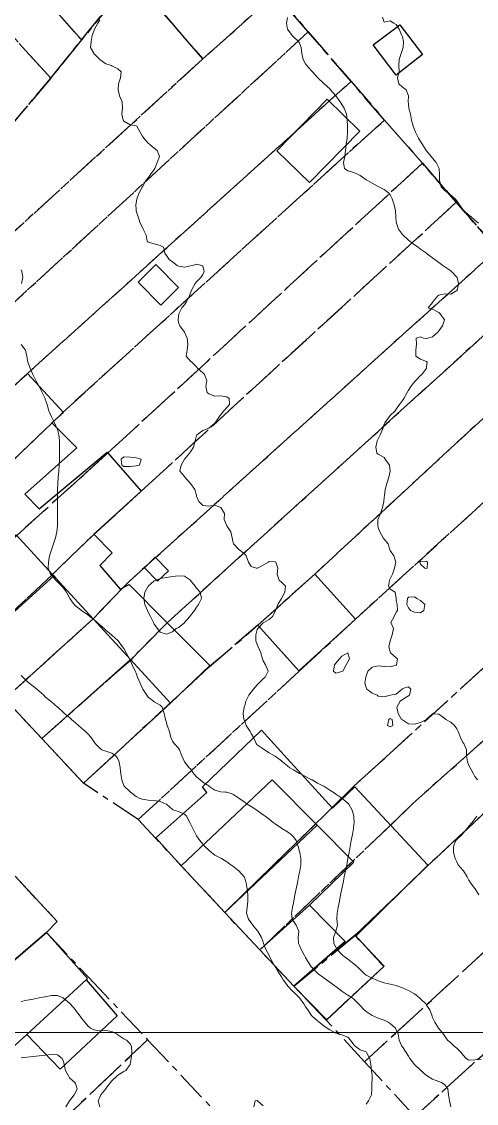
# Model space of a CAD drawing. Header units: centimetres. Extents: x 0 to 642158, y -847 to 649707.
# Drawn here: x 616296.3 to 616333.9, y 621381.5 to 621470.9 of the extents above; entities that cross this region are included whole.
import ezdxf

# ---------------------------------------------------------------- set-up
doc = ezdxf.new("R2010")
doc.units = ezdxf.units.CM
doc.header["$MEASUREMENT"] = 0
doc.linetypes.add('CENTERX2', pattern=[4, 2.5, -0.5, 0.5, -0.5])
doc.layers.add('MEV_grille', color=254, linetype='Continuous', lineweight=9)
doc.layers.add('WAL_topographie 0.5', color=253, linetype='Continuous', lineweight=20)
doc.layers.add('SPW_batiments', color=7, linetype='Continuous')
doc.layers.add('SPW_parcellaire cadastral', color=7, linetype='CENTERX2', lineweight=25, true_color=0xff0542)

# ---------------------------------------------------------------- blocks, each defined once
blk = doc.blocks.new('*U114')
at = {"layer": 'MEV_grille', "transparency": 33554687}
blk.add_lwpolyline([(-1338.461, 0), (1338.461, 0)], dxfattribs=at)
blk = doc.blocks.new('*U115')
at = {"layer": 'MEV_grille', "color": 0, "linetype": 'ByBlock', "lineweight": -2, "transparency": 16777216}
blk.add_blockref('*U114', (0, -1000), dxfattribs=at)

msp = doc.modelspace()

# ---------------------------------------------------------------- linework, layer by layer
at = {"layer": 'SPW_batiments'}
for points in [[(616329.426, 621468.159), (616327.226, 621466.475), (616325.326, 621468.958), (616327.542, 621470.625), (616329.426, 621468.159)], [(616320.081, 621457.588), (616317.388, 621460.214), (616321.534, 621464.468), (616324.228, 621461.841), (616320.081, 621457.588)], [(616309.261, 621448.924), (616307.795, 621447.456), (616305.911, 621449.356), (616307.378, 621450.823), (616309.261, 621448.924)], [(616294.113, 621439.372), (616296.779, 621441.822), (616299.763, 621438.606), (616298.78, 621437.755), (616300.863, 621435.673), (616296.563, 621431.855), (616297.731, 621430.655), (616303.363, 621435.323), (616306.18, 621432.106), (616302.264, 621428.556), (616303.781, 621427.006), (616302.764, 621425.973), (616304.431, 621424.006), (616305.164, 621424.406), (616308.232, 621421.324), (616311.832, 621417.707), (616308.6, 621414.592), (616305.298, 621418.189), (616302.196, 621421.571), (616299.093, 621424.951), (616298.941, 621425.118), (616298.814, 621425.255), (616295.85, 621428.489)], [(616298.814, 621425.255), (616298.941, 621425.118), (616291.611, 621418.477), (616291.489, 621418.609), (616288.484, 621421.856), (616295.85, 621428.489), (616298.814, 621425.255)], [(616308.414, 621425.524), (616307.514, 621424.657), (616306.431, 621425.773), (616307.331, 621426.657), (616308.414, 621425.524)], [(616299.093, 621424.951), (616302.196, 621421.571), (616294.914, 621414.938), (616291.765, 621418.312), (616291.611, 621418.477), (616298.941, 621425.118), (616299.093, 621424.951)], [(616323.864, 621421.525), (616319.199, 621417.274), (616315.814, 621421.025), (616320.514, 621425.258), (616323.864, 621421.525)], [(616305.298, 621418.189), (616297.965, 621411.67), (616294.914, 621414.938), (616302.196, 621421.571), (616305.298, 621418.189)], [(616308.6, 621414.592), (616301.416, 621407.973), (616297.965, 621411.67), (616305.298, 621418.189), (616308.6, 621414.592)], [(616318.513, 621409.723), (616319.411, 621408.736), (616321.983, 621405.908), (616323.833, 621407.676), (616329.867, 621401.209), (616323.917, 621395.359), (616326.235, 621392.876), (616321.507, 621388.426), (616318.785, 621391.208), (616323.017, 621394.909), (616320.084, 621397.908), (616323.734, 621401.459), (616320.702, 621404.511), (616316.983, 621408.258), (616309.467, 621401.157), (616307.384, 621403.474), (616311.583, 621407.207), (616311.233, 621407.674), (616316.116, 621412.358), (616318.513, 621409.723)], [(616320.702, 621404.511), (616313.069, 621397.311), (616309.467, 621401.157), (616316.983, 621408.258), (616320.702, 621404.511)], [(616323.734, 621401.459), (616320.084, 621397.908), (616315.971, 621394.213), (616313.069, 621397.311), (616320.702, 621404.511), (616323.734, 621401.459)], [(616299.218, 621396.573), (616298.335, 621395.656), (616292.268, 621390.455), (616289.198, 621394.019), (616289.051, 621394.189), (616295.746, 621400.301), (616299.218, 621396.573)], [(616323.017, 621394.909), (616318.785, 621391.208), (616315.971, 621394.213), (616320.084, 621397.908), (616323.017, 621394.909)], [(616301.735, 621391.856), (616301.613, 621391.744), (616296.734, 621387.24), (616295.754, 621386.335), (616294.819, 621385.472), (616291.135, 621389.322), (616292.268, 621390.455), (616298.335, 621395.656), (616301.735, 621391.856)], [(616304.186, 621388.773), (616299.486, 621384.373), (616296.734, 621387.24), (616301.613, 621391.744), (616304.186, 621388.773)]]:
    msp.add_lwpolyline(points, dxfattribs=at)
at = {"layer": 'SPW_parcellaire cadastral'}
for points in [[(616266.563, 621505.348), (616269.482, 621508.986), (616276.664, 621503.233), (616279.265, 621500.475), (616280.053, 621499.596), (616281.69, 621497.768), (616284.729, 621494.364), (616303.931, 621472.688), (616301.242, 621469.372), (616280.458, 621492.855), (616277.454, 621495.857), (616273.648, 621499.51), (616266.563, 621505.348)], [(616266.563, 621505.348), (616273.648, 621499.51), (616277.454, 621495.857), (616280.458, 621492.855), (616301.242, 621469.372), (616298.693, 621466.221), (616277.296, 621489.825), (616274.469, 621493.005), (616271.426, 621495.717), (616263.731, 621501.819), (616266.563, 621505.348)], [(616260.471, 621497.827), (616263.731, 621501.819), (616271.426, 621495.717), (616274.469, 621493.005), (616277.296, 621489.825), (616298.693, 621466.221), (616294.96, 621461.749), (616275.23, 621484.572), (616273.741, 621486.192), (616268.086, 621491.55), (616260.471, 621497.827)], [(616341.803, 621444.94), (616338.557, 621448.666), (616335.598, 621452.075), (616332.204, 621455.964), (616329.403, 621459.19), (616326.26, 621462.758), (616323.512, 621465.953), (616319.974, 621470.034), (616317.277, 621473.159), (616310.497, 621480.84), (616309.28, 621482.209), (616346.4, 621502.304), (616373.765, 621445.823), (616354.58, 621430.628), (616352.071, 621433.628), (616345.37, 621441.126), (616341.803, 621444.94)], [(616311.263, 621467.804), (616305.424, 621474.549), (616307.389, 621477.024), (616310.497, 621480.84), (616317.277, 621473.159), (616311.263, 621467.804)], [(616286.429, 621451.853), (616288.711, 621454.636), (616291.878, 621458.171), (616294.96, 621461.749), (616298.693, 621466.221), (616301.242, 621469.372), (616303.931, 621472.688), (616305.424, 621474.549), (616311.263, 621467.804), (616288.462, 621446.953), (616282.814, 621441.721), (616275.915, 621435.437), (616272.743, 621438.865), (616279.631, 621445.195), (616281.342, 621447.044), (616283.183, 621448.838), (616285.377, 621450.919), (616286.429, 621451.853)], [(616311.263, 621467.804), (616317.277, 621473.159), (616319.974, 621470.034), (616291.933, 621444.268), (616278.879, 621432.234), (616275.915, 621435.437), (616282.814, 621441.721), (616288.462, 621446.953), (616311.263, 621467.804)], [(616323.512, 621465.953), (616296.78, 621441.821), (616294.113, 621439.371), (616282.38, 621428.452), (616278.879, 621432.234), (616291.933, 621444.268), (616319.974, 621470.034), (616323.512, 621465.953)], [(616285.432, 621425.154), (616282.38, 621428.452), (616294.113, 621439.371), (616296.78, 621441.821), (616323.512, 621465.953), (616326.26, 621462.758), (616299.687, 621438.609), (616298.756, 621437.688), (616292.694, 621431.889), (616285.432, 621425.154)], [(616288.484, 621421.856), (616285.432, 621425.154), (616292.694, 621431.889), (616298.756, 621437.688), (616299.687, 621438.609), (616326.26, 621462.758), (616329.403, 621459.19), (616303.421, 621435.259), (616301.422, 621433.448), (616295.885, 621428.449), (616288.484, 621421.856)], [(616288.484, 621421.856), (616295.885, 621428.449), (616301.422, 621433.448), (616303.421, 621435.259), (616329.403, 621459.19), (616332.204, 621455.964), (616306.181, 621432.106), (616304.279, 621430.358), (616302.189, 621428.482), (616298.842, 621425.226), (616291.632, 621418.454), (616288.484, 621421.856)], [(616335.598, 621452.075), (616305.137, 621424.613), (616302.196, 621421.57), (616294.915, 621414.938), (616291.632, 621418.454), (616298.842, 621425.226), (616302.189, 621428.482), (616304.279, 621430.358), (616306.181, 621432.106), (616332.204, 621455.964), (616335.598, 621452.075)], [(616335.598, 621452.075), (616338.557, 621448.666), (616308.311, 621421.226), (616305.302, 621418.185), (616297.965, 621411.67), (616294.915, 621414.938), (616302.196, 621421.57), (616305.137, 621424.613), (616335.598, 621452.075)], [(616341.803, 621444.94), (616320.514, 621425.257), (616315.815, 621421.024), (616311.789, 621417.591), (616301.415, 621407.972), (616297.965, 621411.67), (616305.302, 621418.185), (616308.311, 621421.226), (616338.557, 621448.666), (616341.803, 621444.94)], [(616341.803, 621444.94), (616345.37, 621441.126), (616323.865, 621421.525), (616319.232, 621417.24), (616305.923, 621404.972), (616301.415, 621407.972), (616311.789, 621417.591), (616315.815, 621421.024), (616320.514, 621425.257), (616341.803, 621444.94)], [(616305.923, 621404.972), (616319.232, 621417.24), (616323.865, 621421.525), (616345.37, 621441.126), (616352.071, 621433.628), (616326.717, 621410.434), (616323.701, 621407.701), (616321.806, 621405.827), (616313.07, 621397.31), (616307.371, 621403.42), (616305.923, 621404.972)], [(616350.808, 621426.071), (616329.598, 621407.178), (616328.608, 621406.294), (616326.727, 621404.475), (616315.971, 621394.212), (616313.07, 621397.31), (616321.806, 621405.827), (616323.701, 621407.701), (616326.717, 621410.434), (616352.071, 621433.628), (616354.58, 621430.628), (616350.305, 621426.679), (616350.808, 621426.071)], [(616350.808, 621426.071), (616353.281, 621423.028), (616329.812, 621401.13), (616323.851, 621395.424), (616318.785, 621391.208), (616315.971, 621394.212), (616326.727, 621404.475), (616328.608, 621406.294), (616329.598, 621407.178), (616350.808, 621426.071)], [(616358.93, 621416.07), (616345.372, 621403.872), (616337.544, 621396.838), (616324.619, 621384.975), (616321.464, 621388.42), (616326.211, 621392.834), (616323.851, 621395.424), (616329.812, 621401.13), (616353.281, 621423.028), (616358.93, 621416.07)], [(616358.93, 621416.07), (616362.634, 621411.512), (616349.732, 621399.537), (616341.86, 621392.327), (616328.791, 621380.449), (616324.619, 621384.975), (616337.544, 621396.838), (616345.372, 621403.872), (616358.93, 621416.07)], [(616372.073, 621399.973), (616339.521, 621369.177), (616328.791, 621380.449), (616341.86, 621392.327), (616349.732, 621399.537), (616362.634, 621411.512), (616372.073, 621399.973)], [(616262, 621369.679), (616282.919, 621388.203), (616295.747, 621400.301), (616299.218, 621396.572), (616298.335, 621395.655), (616292.269, 621390.455), (616287.436, 621385.504), (616266.427, 621365.621), (616262, 621369.679)], [(616298.335, 621395.655), (616301.821, 621391.961), (616304.524, 621389.096), (616306.705, 621386.785), (616259.021, 621341.76), (616250.092, 621351.451), (616266.427, 621365.621), (616287.436, 621385.504), (616292.269, 621390.455), (616298.335, 621395.655)], [(616318.785, 621391.208), (616323.851, 621395.424), (616326.211, 621392.834), (616321.464, 621388.42), (616318.785, 621391.208)], [(616306.705, 621386.785), (616317.85, 621374.977), (616269.421, 621329.83), (616259.021, 621341.76), (616306.705, 621386.785)]]:
    msp.add_lwpolyline(points, dxfattribs=at)
at = {"layer": 'WAL_topographie 0.5'}
for points in [[(616318.25, 621471.222), (616318.172, 621470.75), (616318.25, 621470.25), (616318.25, 621470.25), (616318.644, 621469.75), (616318.75, 621469.64), (616319.167, 621469.25), (616319.25, 621469.1), (616319.399, 621468.75), (616319.444, 621468.25), (616319.559, 621467.75), (616319.75, 621467.396), (616319.848, 621467.25), (616320.25, 621466.835), (616320.32, 621466.75), (616320.75, 621466.266), (616320.767, 621466.25), (616321.25, 621465.775), (616321.286, 621465.75), (616321.75, 621465.326), (616321.815, 621465.25), (616322.25, 621464.76), (616322.257, 621464.75), (616322.614, 621464.25), (616322.75, 621464.036), (616322.95, 621463.75), (616323.127, 621463.25), (616323.185, 621462.75), (616323.22, 621462.25), (616323.228, 621461.75), (616323.189, 621461.25), (616323.116, 621460.75), (616323.06, 621460.25), (616322.988, 621459.75), (616322.884, 621459.25), (616322.976, 621458.75), (616323.25, 621458.573), (616323.75, 621458.425), (616324.095, 621458.25), (616324.25, 621458.17), (616324.75, 621457.815), (616324.857, 621457.75), (616325.25, 621457.554), (616325.75, 621457.281), (616325.811, 621457.25), (616326.25, 621457.01), (616326.611, 621456.75), (616326.75, 621456.567), (616326.912, 621456.25), (616327.063, 621455.75), (616327.173, 621455.25), (616327.22, 621454.75), (616327.25, 621454.333), (616327.256, 621454.25), (616327.428, 621453.75), (616327.75, 621453.315), (616327.814, 621453.25), (616328.25, 621452.829), (616328.36, 621452.75), (616328.75, 621452.459), (616329.053, 621452.25), (616329.25, 621452.09), (616329.735, 621451.75), (616329.75, 621451.738), (616330.25, 621451.373), (616330.42, 621451.25), (616330.75, 621450.991), (616331.088, 621450.75), (616331.25, 621450.632), (616331.75, 621450.302), (616331.81, 621450.25), (616332.25, 621449.778), (616332.268, 621449.75), (616332.389, 621449.25), (616332.295, 621448.75), (616332.25, 621448.675), (616331.75, 621448.388), (616331.25, 621448.401), (616330.75, 621448.304), (616330.679, 621448.25), (616330.261, 621447.75), (616330.25, 621447.679), (616329.875, 621447.25), (616330.25, 621447.125), (616330.75, 621446.855), (616330.872, 621446.75), (616331.231, 621446.25), (616331.062, 621445.75), (616330.75, 621445.352), (616330.67, 621445.25), (616330.25, 621444.863), (616329.864, 621444.75), (616329.75, 621444.704), (616329.5, 621444.75), (616329.25, 621444.859), (616328.893, 621444.75), (616328.904, 621444.25), (616328.872, 621443.75), (616328.875, 621443.25), (616329.25, 621443.008), (616329.75, 621442.806), (616329.788, 621442.75), (616329.75, 621442.375), (616329.737, 621442.25), (616329.35, 621441.75), (616329.25, 621441.658), (616328.862, 621441.25), (616328.75, 621441.13), (616328.453, 621440.75), (616328.25, 621440.435), (616328.14, 621440.25), (616327.862, 621439.75), (616327.75, 621439.581), (616327.518, 621439.25), (616327.25, 621438.881), (616327.148, 621438.75), (616326.75, 621438.363), (616326.651, 621438.25), (616326.299, 621437.75), (616326.25, 621437.636), (616326.126, 621437.25), (616325.908, 621436.75), (616325.75, 621436.417), (616325.654, 621436.25), (616325.558, 621435.75), (616325.65, 621435.25), (616325.75, 621435.17), (616326.25, 621434.875), (616326.333, 621434.75), (616326.679, 621434.25), (616326.734, 621433.75), (616326.625, 621433.25), (616326.458, 621432.75), (616326.329, 621432.25), (616326.276, 621431.75), (616326.25, 621431.568), (616326.213, 621431.25), (616326.11, 621430.75), (616325.948, 621430.25), (616325.75, 621429.818), (616325.712, 621429.75), (616325.709, 621429.25), (616325.75, 621429.1), (616325.875, 621428.75), (616326.155, 621428.25), (616326.25, 621428.132), (616326.575, 621427.75), (616326.722, 621427.25), (616326.75, 621427.208), (616327.039, 621426.75), (616327.221, 621426.25), (616327.101, 621425.75), (616326.921, 621425.25), (616326.75, 621424.85), (616326.678, 621424.75), (616326.603, 621424.25), (616326.75, 621424), (616327.167, 621423.75), (616327.233, 621423.25), (616327.25, 621423.083), (616327.333, 621422.75), (616327.344, 621422.25), (616327.25, 621422.114), (616327.068, 621421.75), (616326.788, 621421.25), (616327.028, 621420.75), (616326.917, 621420.25), (616326.75, 621419.75), (616326.75, 621419.75), (616326.639, 621419.25), (616326.75, 621418.821), (616326.773, 621418.75), (616327.25, 621418.33), (616327.337, 621418.25), (616327.272, 621417.75), (616327.25, 621417.736), (616326.75, 621417.583), (616326.25, 621417.62), (616325.75, 621417.689), (616325.25, 621417.57), (616324.902, 621417.25), (616324.75, 621416.813), (616324.733, 621416.75), (616324.66, 621416.25), (616324.75, 621415.9), (616324.81, 621415.75), (616325.25, 621415.426), (616325.679, 621415.25), (616325.75, 621415.173), (616326.25, 621415.125), (616326.75, 621415.25), (616326.75, 621415.25), (616327.25, 621415.329), (616327.721, 621415.75), (616327.75, 621415.792), (616328.25, 621415.938), (616328.438, 621415.75), (616328.327, 621415.25), (616328.25, 621415.187), (616327.75, 621414.9), (616327.562, 621414.75), (616327.3, 621414.25), (616327.39, 621413.75), (616327.679, 621413.25), (616327.75, 621413.226), (616328.25, 621412.875), (616328.75, 621412.858), (616329.25, 621413.003), (616329.738, 621413.25), (616329.75, 621413.26), (616330.25, 621413.721), (616330.75, 621413.679), (616331.25, 621413.314), (616331.328, 621413.25), (616331.75, 621413.013), (616332.063, 621412.75), (616332.25, 621412.46), (616332.358, 621412.25), (616332.563, 621411.75), (616332.75, 621411.353), (616332.819, 621411.25), (616333.048, 621410.75), (616333.062, 621410.25), (616333.12, 621409.75), (616333.25, 621409.442), (616333.339, 621409.25), (616333.621, 621408.75), (616333.75, 621408.545), (616333.971, 621408.25)], [(616326.118, 621471.25), (616326.25, 621470.833), (616326.75, 621470.964), (616327.036, 621470.75), (616327.25, 621470.643), (616327.479, 621470.25), (616327.719, 621469.75), (616327.75, 621469.625), (616327.84, 621469.25), (616327.805, 621468.75), (616327.75, 621468.576), (616327.654, 621468.25), (616327.475, 621467.75), (616327.454, 621467.25), (616327.474, 621466.75), (616327.346, 621466.25), (616327.449, 621465.75), (616327.75, 621465.482), (616328.067, 621465.25), (616328.25, 621464.75), (616328.25, 621464.75), (616328.25, 621464.75), (616328.241, 621464.25), (616328.25, 621464.107), (616328.272, 621463.75), (616328.41, 621463.25), (616328.513, 621462.75), (616328.64, 621462.25), (616328.75, 621461.964), (616328.833, 621461.75), (616329.087, 621461.25), (616329.25, 621460.996), (616329.406, 621460.75), (616329.709, 621460.25), (616329.75, 621460.204), (616330.143, 621459.75), (616330.25, 621459.621), (616330.549, 621459.25), (616330.75, 621458.819), (616330.785, 621458.75), (616330.831, 621458.25), (616330.816, 621457.75), (616330.966, 621457.25), (616331.25, 621456.945), (616331.494, 621456.75), (616331.75, 621456.557), (616332.122, 621456.25), (616332.25, 621456.079), (616332.471, 621455.75), (616332.75, 621455.378), (616332.861, 621455.25), (616333.25, 621454.907), (616333.432, 621454.75), (616333.75, 621454.486), (616334.034, 621454.25)], [(616302.75, 621471.047), (616302.576, 621470.75), (616302.312, 621470.25), (616302.25, 621470.088), (616302.121, 621469.75), (616302.027, 621469.25), (616301.983, 621468.75), (616302.25, 621468.271), (616302.266, 621468.25), (616302.75, 621467.75), (616302.75, 621467.75), (616303.25, 621467.4), (616303.712, 621467.25), (616303.75, 621467.231), (616304.25, 621466.981), (616304.511, 621466.75), (616304.474, 621466.25), (616304.301, 621465.75), (616304.262, 621465.25), (616304.382, 621464.75), (616304.605, 621464.25), (616304.63, 621463.75), (616304.583, 621463.25), (616304.684, 621462.75), (616304.75, 621462.667), (616305.25, 621462.364), (616305.75, 621462.285), (616305.813, 621462.25), (616306.091, 621461.75), (616306.25, 621461.458), (616306.382, 621461.25), (616306.75, 621460.838), (616306.875, 621460.75), (616307.25, 621460.429), (616307.5, 621460.25), (616307.697, 621459.75), (616307.495, 621459.25), (616307.291, 621458.75), (616307.25, 621458.681), (616306.949, 621458.25), (616306.75, 621457.971), (616306.545, 621457.75), (616306.274, 621457.25), (616306.25, 621457.21), (616306.007, 621456.75), (616305.807, 621456.25), (616305.75, 621455.9), (616305.723, 621455.75), (616305.75, 621455.375), (616305.768, 621455.25), (616305.917, 621454.75), (616306.096, 621454.25), (616306.25, 621453.942), (616306.339, 621453.75), (616306.583, 621453.25), (616306.659, 621452.75), (616306.75, 621452.683), (616307.25, 621452.546), (616307.75, 621452.388), (616308, 621452.25), (616308.129, 621451.75), (616308.25, 621451.576), (616308.477, 621451.25), (616308.75, 621451.059), (616309.153, 621450.75), (616309.25, 621450.69), (616309.75, 621450.6), (616310.25, 621450.721), (616310.417, 621450.75), (616310.75, 621450.844), (616311.179, 621450.75), (616311.25, 621450.725), (616311.37, 621450.25), (616311.25, 621449.993), (616311.109, 621449.75), (616310.75, 621449.396), (616310.636, 621449.25), (616310.345, 621448.75), (616310.25, 621448.487), (616310.167, 621448.25), (616309.924, 621447.75), (616309.75, 621447.5), (616309.541, 621447.25), (616309.272, 621446.75), (616309.25, 621446.536), (616309.217, 621446.25), (616309.25, 621446.028), (616309.35, 621445.75), (616309.75, 621445.25), (616309.75, 621445.25), (616309.972, 621444.75), (616310.038, 621444.25), (616309.966, 621443.75), (616309.893, 621443.25), (616310.25, 621442.833), (616310.341, 621442.75), (616310.75, 621442.375), (616310.831, 621442.25), (616311.25, 621441.872), (616311.411, 621441.75), (616311.601, 621441.25), (616311.516, 621440.75), (616311.618, 621440.25), (616311.75, 621440.15), (616312.25, 621439.96), (616312.75, 621439.99), (616313.25, 621439.899), (616313.439, 621439.75), (616313.454, 621439.25), (616313.25, 621439.015), (616313, 621438.75), (616312.75, 621438.443), (616312.616, 621438.25), (616312.279, 621437.75), (616312.25, 621437.715), (616311.75, 621437.313), (616311.619, 621437.25), (616311.25, 621437.11), (616310.774, 621436.75), (616310.75, 621436.697), (616310.627, 621436.25), (616310.498, 621435.75), (616310.25, 621435.35), (616310.166, 621435.25), (616309.75, 621434.75), (616309.75, 621434.75), (616309.467, 621434.25), (616309.35, 621433.75), (616309.75, 621433.321), (616309.788, 621433.25), (616310.235, 621432.75), (616310.25, 621432.732), (616310.596, 621432.25), (616310.731, 621431.75), (616310.75, 621431.691), (616310.938, 621431.25), (616311.25, 621430.929), (616311.75, 621430.853), (616312.25, 621430.958), (616312.75, 621430.75), (616312.75, 621430.75), (616313.053, 621430.25), (616313.033, 621429.75), (616313.25, 621429.25), (616313.25, 621429.25), (616313.583, 621428.75), (616313.696, 621428.25), (616313.75, 621427.964), (616313.792, 621427.75), (616314.25, 621427.292), (616314.306, 621427.25), (616314.75, 621426.875), (616314.841, 621426.75), (616315.046, 621426.25), (616315.25, 621425.871), (616315.687, 621425.75), (616315.75, 621425.74), (616315.77, 621425.75), (616316.25, 621425.995), (616316.681, 621426.25), (616316.75, 621426.293), (616317.25, 621426.279), (616317.288, 621426.25), (616317.455, 621425.75), (616317.407, 621425.25), (616317.568, 621424.75), (616317.75, 621424.59), (616318.104, 621424.25), (616318.042, 621423.75), (616317.759, 621423.25), (616317.75, 621423.229), (616317.463, 621422.75), (616317.278, 621422.25), (616317.25, 621422.173), (616317.021, 621421.75), (616316.75, 621421.5), (616316.317, 621421.25), (616316.25, 621421.224), (616315.8, 621420.75), (616315.75, 621420.667), (616315.639, 621420.25), (616315.642, 621419.75), (616315.75, 621419.43), (616315.835, 621419.25), (616316.051, 621418.75), (616316.186, 621418.25), (616316.25, 621418.096), (616316.437, 621417.75), (616316.657, 621417.25), (616316.403, 621416.75), (616316.25, 621416.616), (616315.89, 621416.25), (616315.75, 621416.096), (616315.44, 621415.75), (616315.25, 621415.5), (616315.054, 621415.25), (616314.828, 621414.75), (616314.75, 621414.483), (616314.687, 621414.25), (616314.603, 621413.75), (616314.645, 621413.25), (616314.75, 621413.017), (616314.843, 621412.75), (616315.169, 621412.25), (616315.25, 621412.092), (616315.44, 621411.75), (616315.67, 621411.25), (616315.75, 621411.16), (616316.25, 621410.812), (616316.352, 621410.75), (616316.75, 621410.503), (616317.181, 621410.25), (616317.25, 621410.202), (616317.75, 621409.825), (616317.839, 621409.75), (616318.25, 621409.426), (616318.452, 621409.25), (616318.75, 621409.074), (616319.25, 621408.792), (616319.324, 621408.75), (616319.75, 621408.526), (616320.25, 621408.271), (616320.291, 621408.25), (616320.75, 621407.991), (616321.231, 621407.75), (616321.25, 621407.738), (616321.75, 621407.409), (616322.019, 621407.25), (616322.25, 621407.083), (616322.75, 621406.756), (616322.76, 621406.75), (616323.25, 621406.343), (616323.336, 621406.25), (616323.602, 621405.75), (616323.743, 621405.25), (616323.75, 621405.15), (616323.771, 621404.75), (616323.75, 621404.568), (616323.715, 621404.25), (616323.627, 621403.75), (616323.531, 621403.25), (616323.433, 621402.75), (616323.341, 621402.25), (616323.25, 621401.75), (616323.25, 621401.75), (616323.151, 621401.25), (616323.049, 621400.75), (616322.951, 621400.25), (616322.849, 621399.75), (616322.75, 621399.25), (616322.75, 621399.25), (616322.651, 621398.75), (616322.549, 621398.25), (616322.451, 621397.75), (616322.349, 621397.25), (616322.346, 621396.75), (616322.396, 621396.25), (616322.261, 621395.75), (616322.25, 621395.722), (616322.068, 621395.25), (616322.091, 621394.75), (616322.25, 621394.431), (616322.351, 621394.25), (616322.75, 621393.823), (616322.835, 621393.75), (616323.25, 621393.44), (616323.5, 621393.25), (616323.75, 621393.065), (616324.085, 621392.75), (616324.25, 621392.602), (616324.617, 621392.25), (616324.75, 621392.14), (616325.25, 621391.876), (616325.583, 621391.75), (616325.75, 621391.672), (616326.25, 621391.486), (616326.75, 621391.376), (616327.25, 621391.266), (616327.297, 621391.25), (616327.75, 621391.083), (616328.25, 621390.86), (616328.461, 621390.75), (616328.75, 621390.597), (616329.165, 621390.25), (616329.25, 621390.172), (616329.683, 621389.75), (616329.75, 621389.662), (616330.02, 621389.25), (616330.206, 621388.75), (616330.25, 621388.642), (616330.425, 621388.25), (616330.738, 621387.75), (616330.75, 621387.733), (616331.137, 621387.25), (616331.25, 621387.08), (616331.482, 621386.75), (616331.75, 621386.534), (616332.041, 621386.25), (616332.25, 621386.101), (616332.598, 621385.75), (616332.75, 621385.535), (616333.019, 621385.25), (616333.25, 621385.12), (616333.75, 621385.126), (616334.25, 621385.156)], [(616296.25, 621450.375), (616296.321, 621450.25), (616296.393, 621449.75), (616296.276, 621449.25)], [(616296.25, 621444.227), (616296.612, 621443.75), (616296.722, 621443.25), (616296.75, 621443.083), (616296.798, 621442.75), (616296.989, 621442.25), (616297.224, 621441.75), (616297.25, 621441.694), (616297.466, 621441.25), (616297.75, 621440.75), (616297.75, 621440.75), (616298, 621440.25), (616298.235, 621439.75), (616298.25, 621439.704), (616298.389, 621439.25), (616298.529, 621438.75), (616298.75, 621438.25), (616298.75, 621438.25), (616299, 621437.75), (616299.235, 621437.25), (616299.25, 621437.204), (616299.366, 621436.75), (616299.41, 621436.25), (616299.417, 621435.75), (616299.417, 621435.25), (616299.41, 621434.75), (616299.394, 621434.25), (616299.366, 621433.75), (616299.323, 621433.25), (616299.287, 621432.75), (616299.262, 621432.25), (616299.25, 621431.75), (616299.25, 621431.25), (616299.25, 621430.75), (616299.25, 621430.25), (616299.25, 621429.75), (616299.25, 621429.25), (616299.25, 621429.25), (616299.206, 621428.75), (616299.08, 621428.25), (616298.917, 621427.75), (616298.75, 621427.25), (616298.75, 621427.25), (616298.606, 621426.75), (616298.505, 621426.25), (616298.485, 621425.75), (616298.671, 621425.25), (616298.75, 621425.155), (616299.107, 621424.75), (616299.25, 621424.62), (616299.62, 621424.25), (616299.75, 621424.096), (616299.995, 621423.75), (616300.25, 621423.298), (616300.279, 621423.25), (616300.636, 621422.75), (616300.75, 621422.634), (616301.25, 621422.25), (616301.25, 621422.25), (616301.75, 621421.886), (616301.938, 621421.75), (616302.25, 621421.5), (616302.544, 621421.25), (616302.75, 621421.075), (616303.111, 621420.75), (616303.25, 621420.631), (616303.707, 621420.25), (616303.75, 621420.213), (616304.25, 621419.774), (616304.267, 621419.75), (616304.639, 621419.25), (616304.75, 621419.117), (616304.935, 621418.75), (616305.198, 621418.25), (616305.25, 621418.158), (616305.425, 621417.75), (616305.664, 621417.25), (616305.75, 621417.064), (616305.876, 621416.75), (616306.073, 621416.25), (616306.25, 621415.85), (616306.307, 621415.75), (616306.629, 621415.25), (616306.75, 621415.081), (616307.18, 621414.75), (616307.25, 621414.698), (616307.75, 621414.441), (616307.914, 621414.25), (616308.073, 621413.75), (616308.173, 621413.25), (616308.25, 621412.991), (616308.327, 621412.75), (616308.5, 621412.25), (616308.615, 621411.75), (616308.75, 621411.464), (616308.9, 621411.25), (616309.25, 621410.885), (616309.328, 621410.75), (616309.528, 621410.25), (616309.739, 621409.75), (616309.75, 621409.736), (616310.148, 621409.25), (616310.25, 621409.166), (616310.513, 621408.75), (616310.75, 621408.513), (616311.035, 621408.25), (616311.25, 621408.071), (616311.75, 621407.756), (616311.766, 621407.75), (616312.25, 621407.411), (616312.75, 621407.271), (616313.125, 621407.25), (616313.25, 621407.243), (616313.75, 621407.078), (616314.25, 621406.75), (616314.25, 621406.75), (616314.75, 621406.381), (616314.935, 621406.25), (616315.25, 621406.046), (616315.717, 621405.75), (616315.75, 621405.728), (616316.25, 621405.373), (616316.417, 621405.25), (616316.75, 621405), (616317.083, 621404.75), (616317.25, 621404.631), (616317.75, 621404.279), (616317.794, 621404.25), (616318.25, 621403.954), (616318.552, 621403.75), (616318.75, 621403.564), (616318.982, 621403.25), (616319.153, 621402.75), (616319.25, 621402.355), (616319.276, 621402.25), (616319.362, 621401.75), (616319.353, 621401.25), (616319.274, 621400.75), (616319.25, 621400.631), (616319.175, 621400.25), (616319.075, 621399.75), (616318.974, 621399.25), (616318.876, 621398.75), (616318.779, 621398.25), (616318.75, 621398.1), (616318.683, 621397.75), (616318.594, 621397.25), (616318.655, 621396.75), (616318.75, 621396.598), (616318.962, 621396.25), (616319.187, 621395.75), (616319.148, 621395.25), (616319.178, 621394.75), (616319.25, 621394.575), (616319.385, 621394.25), (616319.654, 621393.75), (616319.75, 621393.583), (616319.945, 621393.25), (616320.25, 621392.8), (616320.288, 621392.75), (616320.75, 621392.292), (616320.799, 621392.25), (616321.25, 621391.913), (616321.479, 621391.75), (616321.75, 621391.557), (616322.173, 621391.25), (616322.25, 621391.19), (616322.75, 621390.802), (616322.821, 621390.75), (616323.25, 621390.465), (616323.597, 621390.25), (616323.75, 621390.15), (616324.135, 621389.75), (616324.25, 621389.631), (616324.599, 621389.25), (616324.75, 621389.118), (616325.25, 621388.802), (616325.383, 621388.75), (616325.75, 621388.586), (616326.25, 621388.401), (616326.565, 621388.25), (616326.75, 621388.135), (616327.169, 621387.75), (616327.25, 621387.621), (616327.4, 621387.25), (616327.487, 621386.75), (616327.718, 621386.25), (616327.75, 621386.205), (616328.07, 621385.75), (616328.25, 621385.437), (616328.36, 621385.25), (616328.75, 621384.762), (616328.761, 621384.75), (616329.25, 621384.282), (616329.287, 621384.25), (616329.75, 621383.852), (616329.892, 621383.75), (616330.25, 621383.541), (616330.75, 621383.354), (616330.99, 621383.25), (616331.25, 621383.062), (616331.5, 621382.75), (616331.57, 621382.25), (616331.637, 621381.75), (616331.75, 621381.25)], [(616305.75, 621434.205), (616306.036, 621434.25), (616306.179, 621434.75), (616305.75, 621434.845), (616305.25, 621434.917), (616304.75, 621434.93), (616304.515, 621434.75), (616304.58, 621434.25), (616304.75, 621434.136), (616305.25, 621434.151), (616305.75, 621434.205)], [(616329.789, 621425.75), (616329.75, 621425.71), (616329.613, 621425.75), (616329.25, 621426.083), (616329.185, 621426.25), (616329.25, 621426.313), (616329.75, 621426.307), (616329.818, 621426.25), (616329.789, 621425.75)], [(616308.75, 621420.481), (616309.054, 621420.75), (616309.25, 621420.849), (616309.75, 621421.238), (616309.762, 621421.25), (616310.182, 621421.75), (616310.25, 621421.836), (616310.572, 621422.25), (616310.75, 621422.526), (616310.911, 621422.75), (616311.145, 621423.25), (616311.036, 621423.75), (616310.75, 621424.1), (616310.622, 621424.25), (616310.25, 621424.736), (616310.237, 621424.75), (616309.75, 621425.086), (616309.25, 621425.123), (616308.75, 621425.047), (616308.25, 621424.971), (616307.75, 621424.891), (616307.395, 621424.75), (616307.25, 621424.688), (616306.75, 621424.265), (616306.738, 621424.25), (616306.478, 621423.75), (616306.384, 621423.25), (616306.469, 621422.75), (616306.684, 621422.25), (616306.75, 621422.122), (616306.937, 621421.75), (616307.191, 621421.25), (616307.25, 621421.118), (616307.512, 621420.75), (616307.75, 621420.448), (616308.25, 621420.292), (616308.75, 621420.481)], [(616329.536, 621422.25), (616329.25, 621422.06), (616328.75, 621422.107), (616328.417, 621422.25), (616328.25, 621422.464), (616328.107, 621422.75), (616328.167, 621423.25), (616328.25, 621423.35), (616328.75, 621423.375), (616328.932, 621423.25), (616329.25, 621423.066), (616329.603, 621422.75), (616329.536, 621422.25)], [(616322.75, 621417.197), (616322.827, 621417.25), (616323.103, 621417.75), (616323.25, 621418), (616323.369, 621418.25), (616323.25, 621418.75), (616322.75, 621418.462), (616322.554, 621418.25), (616322.25, 621417.91), (616322.132, 621417.75), (616322.058, 621417.25), (616322.25, 621417.083), (616322.75, 621417.197)], [(616296.25, 621416.889), (616296.382, 621416.75), (616296.75, 621416.391), (616296.927, 621416.25), (616297.25, 621416), (616297.544, 621415.75), (616297.75, 621415.579), (616298.115, 621415.25), (616298.25, 621415.125), (616298.691, 621414.75), (616298.75, 621414.7), (616299.25, 621414.275), (616299.278, 621414.25), (616299.75, 621413.825), (616299.836, 621413.75), (616300.25, 621413.396), (616300.426, 621413.25), (616300.75, 621412.975), (616301, 621412.75), (616301.25, 621412.525), (616301.556, 621412.25), (616301.75, 621412.056), (616302.047, 621411.75), (616302.25, 621411.424), (616302.355, 621411.25), (616302.75, 621410.875), (616302.911, 621410.75), (616303.25, 621410.641), (616303.75, 621410.467), (616304.07, 621410.25), (616304.25, 621409.982), (616304.353, 621409.75), (616304.431, 621409.25), (616304.494, 621408.75), (616304.578, 621408.25), (616304.75, 621407.796), (616304.773, 621407.75), (616305.25, 621407.273), (616305.283, 621407.25), (616305.75, 621406.889), (616305.994, 621406.75), (616306.25, 621406.658), (616306.75, 621406.589), (616307.25, 621406.541), (616307.75, 621406.461), (616308.239, 621406.25), (616308.25, 621406.242), (616308.75, 621405.808), (616308.864, 621405.75), (616309.25, 621405.656), (616309.75, 621405.435), (616309.909, 621405.25), (616310.191, 621404.75), (616310.25, 621404.623), (616310.426, 621404.25), (616310.683, 621403.75), (616310.75, 621403.625), (616311.014, 621403.25), (616311.25, 621402.934), (616311.431, 621402.75), (616311.75, 621402.44), (616311.983, 621402.25), (616312.25, 621402.04), (616312.75, 621401.784), (616312.813, 621401.75), (616313.25, 621401.489), (616313.583, 621401.25), (616313.75, 621401.125), (616314.24, 621400.75), (616314.25, 621400.741), (616314.672, 621400.25), (616314.75, 621400.042), (616314.835, 621399.75), (616314.919, 621399.25), (616314.986, 621398.75), (616314.99, 621398.25), (616314.921, 621397.75), (616314.884, 621397.25), (616315.038, 621396.75), (616315.25, 621396.453), (616315.393, 621396.25), (616315.75, 621395.829), (616315.815, 621395.75), (616316.111, 621395.25), (616316.25, 621394.852), (616316.283, 621394.75), (616316.482, 621394.25), (616316.735, 621393.75), (616316.75, 621393.723), (616317.005, 621393.25), (616317.25, 621392.826), (616317.294, 621392.75), (616317.588, 621392.25), (616317.75, 621391.985), (616317.898, 621391.75), (616318.25, 621391.261), (616318.258, 621391.25), (616318.74, 621390.75), (616318.75, 621390.74), (616319.25, 621390.25), (616319.25, 621390.25), (616319.614, 621389.75), (616319.75, 621389.519), (616319.927, 621389.25), (616320.25, 621388.808), (616320.299, 621388.75), (616320.75, 621388.35), (616320.871, 621388.25), (616321.25, 621387.949), (616321.53, 621387.75), (616321.75, 621387.606), (616322.25, 621387.347), (616322.567, 621387.25), (616322.75, 621387.19), (616323.25, 621386.997), (616323.477, 621386.75), (616323.75, 621386.37), (616323.844, 621386.25), (616324.25, 621385.96), (616324.75, 621385.781), (616324.797, 621385.75), (616325.074, 621385.25), (616325.15, 621384.75), (616325.211, 621384.25), (616325.25, 621383.806), (616325.256, 621383.75), (616325.25, 621383.5), (616325.239, 621383.25), (616325.219, 621382.75), (616325.208, 621382.25), (616324.945, 621381.75), (616324.75, 621381.481)], [(616326.75, 621412.639), (616326.95, 621412.75), (616326.917, 621413.25), (616326.75, 621413.325), (616326.625, 621413.25), (616326.519, 621412.75), (616326.75, 621412.639)], [(616333.907, 621405.25), (616333.75, 621405.048), (616333.51, 621404.75), (616333.25, 621404.443), (616333.109, 621404.25), (616332.75, 621403.825), (616332.677, 621403.75), (616332.25, 621403.344), (616332.174, 621403.25), (616331.975, 621402.75), (616331.968, 621402.25), (616332.113, 621401.75), (616332.25, 621401.481), (616332.369, 621401.25), (616332.75, 621400.802), (616332.789, 621400.75), (616333.095, 621400.25), (616333.25, 621399.982), (616333.391, 621399.75), (616333.75, 621399.285), (616333.776, 621399.25), (616334.077, 621398.75)], [(616302.75, 621381.25), (616302.627, 621381.75), (616302.75, 621382.05), (616302.824, 621382.25), (616303.237, 621382.75), (616303.25, 621382.766), (616303.627, 621383.25), (616303.75, 621383.41), (616304.13, 621383.75), (616304.25, 621383.87), (616304.75, 621384.171), (616304.889, 621384.25), (616305.25, 621384.742), (616305.254, 621384.75), (616305.338, 621385.25), (616305.393, 621385.75), (616305.373, 621386.25), (616305.25, 621386.463), (616304.947, 621386.75), (616304.75, 621386.867), (616304.25, 621387.204), (616304.189, 621387.25), (616303.75, 621387.475), (616303.25, 621387.554), (616302.75, 621387.539), (616302.25, 621387.604), (616301.981, 621387.75), (616301.75, 621387.951), (616301.51, 621388.25), (616301.25, 621388.571), (616301.115, 621388.75), (616300.75, 621389.231), (616300.734, 621389.25), (616300.316, 621389.75), (616300.25, 621389.825), (616299.75, 621390.238), (616299.721, 621390.25), (616299.25, 621390.454), (616298.75, 621390.45), (616298.25, 621390.35), (616297.75, 621390.25), (616297.75, 621390.25), (616297.25, 621390.15), (616296.75, 621390.052), (616296.25, 621389.961)], [(616299.953, 621381.25), (616300.25, 621381.75), (616300.25, 621381.75), (616300.621, 621382.25), (616300.75, 621382.423), (616300.894, 621382.75), (616300.75, 621383.175), (616300.678, 621383.25), (616300.25, 621383.659), (616300.181, 621383.75), (616299.93, 621384.25), (616299.82, 621384.75), (616299.75, 621385), (616299.639, 621385.25), (616299.25, 621385.55), (616298.75, 621385.568), (616298.25, 621385.524), (616297.75, 621385.476), (616297.25, 621385.417), (616296.75, 621385.353), (616296.25, 621385.295)], [(616316.25, 621381.333), (616315.777, 621381.75), (616315.75, 621381.772), (616315.583, 621381.75), (616315.486, 621381.25)]]:
    msp.add_lwpolyline(points, dxfattribs=at)

# ---------------------------------------------------------------- block references
at = {"layer": 'MEV_grille', "transparency": 33554687}
msp.add_blockref('*U115', (616669.481, 622387.381), dxfattribs=at)

doc.saveas('drawing.dxf')
